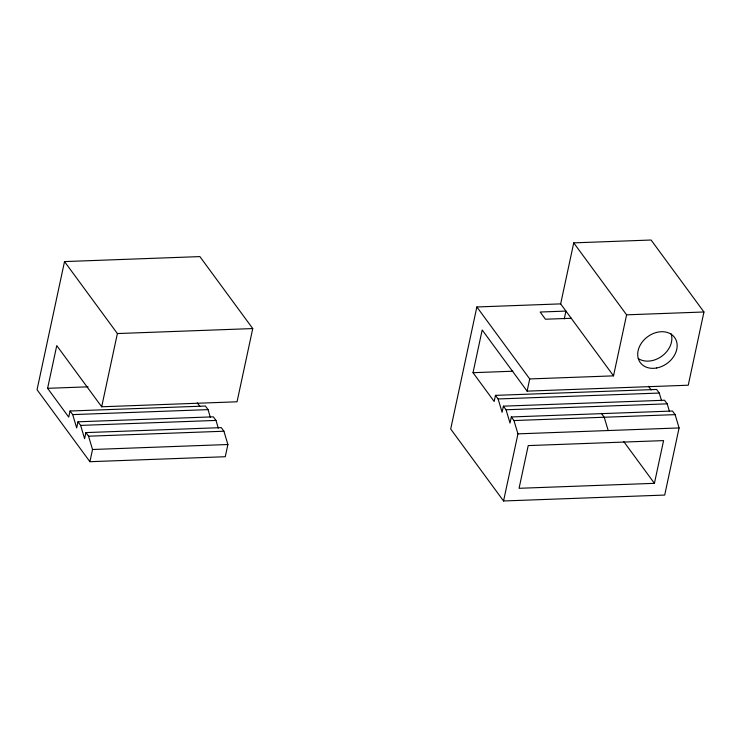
<?xml version="1.0" encoding="UTF-8"?>
<svg xmlns="http://www.w3.org/2000/svg" width="741" height="741" viewBox="0 0 741 741"><rect width="100%" height="100%" fill="white"/><g stroke="black" fill="none" stroke-linecap="round" stroke-linejoin="round"><path stroke-width="1.11" d="M210.37 417.387L208.054 409.634L205.414 406.031L70.052 411.005L68.737 417.109L47.6 388.321L56.751 345.602L101.684 406.781L237.046 401.798L252.746 328.569L199.885 256.599L64.523 261.582L37.05 389.729L89.911 461.699L225.273 456.725L227.895 444.517L223.912 431.225L221.272 427.622L85.91 432.596L84.604 438.7L80.621 425.399L77.981 421.805L213.343 416.831L215.983 420.425L218.308 428.187M77.981 421.805L76.675 427.909L72.692 414.608L70.052 411.005M89.911 461.699L92.532 449.5L88.549 436.199L85.91 432.596M101.684 406.781L117.384 333.552L64.523 261.582M476.861 306.969L529.722 378.938L613.52 375.854L560.659 303.884L476.861 306.969L450.695 429.011L503.556 500.981L664.705 495.062L679.089 427.937L675.116 414.636L672.476 411.033L511.327 416.961L510.021 423.065L506.038 409.764L503.398 406.161L664.538 400.242L667.187 403.836L669.503 411.598M661.574 400.798L659.258 393.045L656.609 389.442L495.47 395.37L494.164 401.474L473.017 372.686L482.178 329.967L527.11 391.137L688.25 385.218L703.95 311.989L651.089 240.019L573.738 242.863L560.659 303.884M503.398 406.161L502.092 412.265L498.109 398.964L495.47 395.37M503.556 500.981L517.95 433.856L513.967 420.555L511.327 416.961M527.11 391.137L529.722 378.938M564.262 318.917L565.939 311.081L540.161 312.026L545.441 319.223L571.228 318.278M613.52 375.854L626.599 314.832L573.738 242.863M654.423 483.327L663.584 440.608L528.222 445.591L519.071 488.3L654.423 483.327L623.839 441.692M117.384 333.552L252.746 328.569M626.599 314.832L703.95 311.989M47.6 388.321L88.086 386.83M473.017 372.686L512.828 371.222M72.692 414.608L208.054 409.634M498.109 398.964L659.258 393.045M80.621 425.399L215.983 420.425M506.038 409.764L667.187 403.836M88.549 436.199L223.912 431.225M513.967 420.555L675.116 414.636M92.532 449.5L227.895 444.517M517.95 433.856L679.089 427.937M648.486 386.265L651.209 389.979M601.572 413.645L604.211 417.239L608.194 430.54M197.282 402.845L200.005 406.559M671.124 333.783A21.267 16.515 -36.3 0 1 662.185 355.939A21.267 16.515 -36.3 0 1 638.27 358.533M656.6 367.99A21.267 16.515 -36.3 0 0 674.912 337.933A21.267 16.515 -36.3 0 0 640.77 344.148A21.267 16.515 -36.3 0 0 656.6 367.99"/></g></svg>
